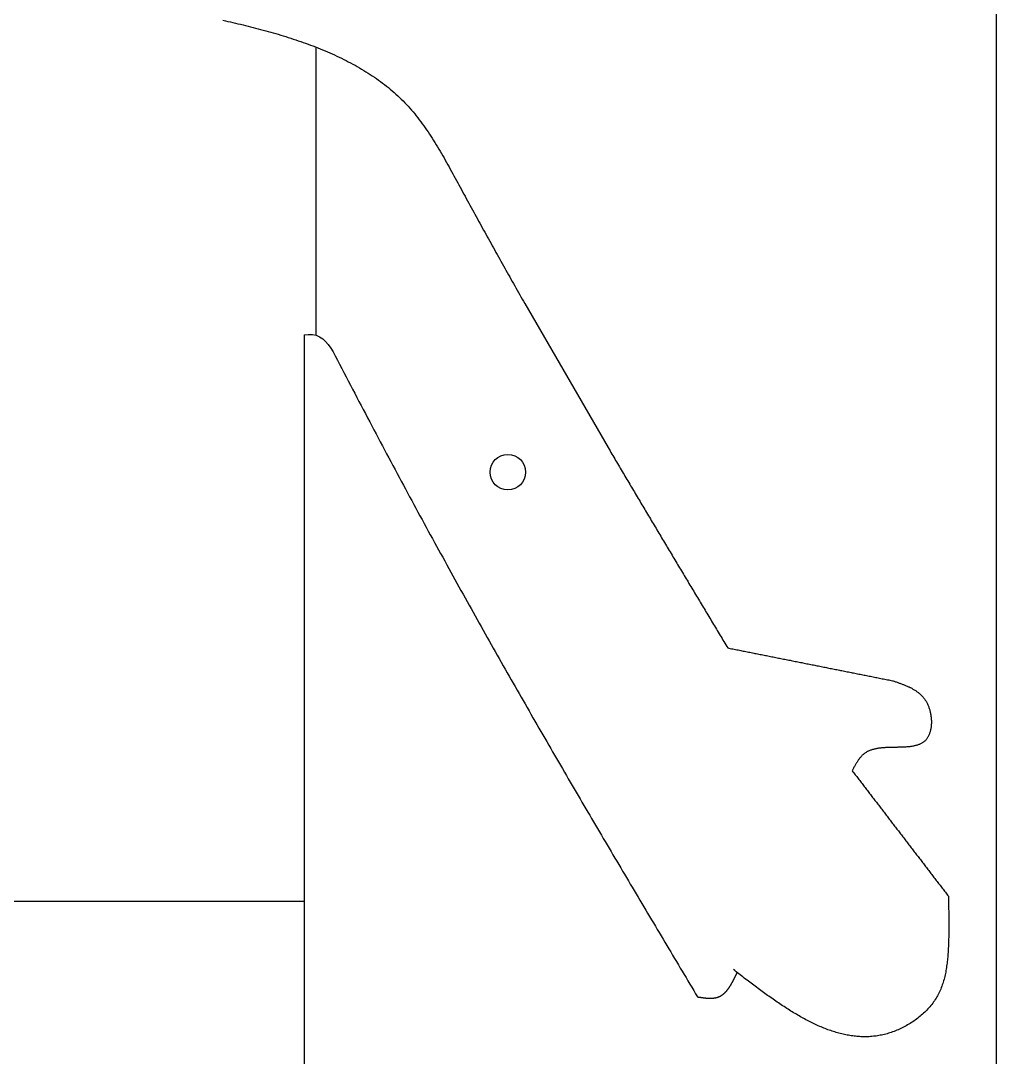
# Model space of a CAD drawing. Header units: millimetres. Extents: x 289 to 9778, y -894 to 6380.
# Drawn here: x 7741.1 to 8016, y -609.1 to -317.2 of the extents above; entities that cross this region are included whole.
import ezdxf

# ---------------------------------------------------------------- set-up
doc = ezdxf.new("R2010")
doc.units = ezdxf.units.MM
doc.layers.add('RANGO', color=6, linetype='Continuous')

msp = doc.modelspace()

# ---------------------------------------------------------------- linework, layer by layer
for p, q in [((7824.32, -405.81), (7824.32, -324.69)), ((7883.11, -396.87), (7906.62, -437.46)), ((7820.95, -405.71), (7820.95, -766.84)), ((7632.7, -565.16), (7820.95, -565.16))]:
    msp.add_line(p, q)
msp.add_lwpolyline([(7446, 6.01), (8016, 6.01), (8016, -893.99), (7446, -893.99)], close=True)
for points in [[(7798.07, -317.11, 0), (7798.78, -317.27, 0), (7799.48, -317.42, 0), (7800.19, -317.58, 0), (7800.9, -317.74, 0), (7801.6, -317.91, 0), (7802.31, -318.07, 0), (7803.02, -318.24, 0), (7803.73, -318.41, 0), (7804.44, -318.58, 0), (7805.15, -318.76, 0), (7805.86, -318.93, 0), (7806.57, -319.11, 0), (7807.28, -319.3, 0), (7807.99, -319.48, 0), (7808.7, -319.67, 0), (7809.41, -319.86, 0), (7810.12, -320.05, 0), (7810.83, -320.25, 0), (7811.54, -320.45, 0), (7812.25, -320.65, 0), (7812.96, -320.85, 0), (7813.67, -321.06, 0), (7814.37, -321.27, 0), (7815.08, -321.49, 0), (7815.78, -321.71, 0), (7816.49, -321.93, 0), (7817.19, -322.15, 0), (7817.89, -322.38, 0), (7818.59, -322.61, 0), (7819.29, -322.85, 0), (7819.99, -323.09, 0), (7820.68, -323.33, 0), (7821.38, -323.58, 0), (7822.07, -323.83, 0), (7822.76, -324.09, 0), (7823.44, -324.35, 0), (7824.13, -324.61, 0), (7824.81, -324.88, 0), (7825.49, -325.15, 0), (7826.17, -325.43, 0), (7826.84, -325.71, 0), (7827.51, -325.99, 0), (7828.18, -326.28, 0), (7828.84, -326.58, 0), (7829.51, -326.88, 0), (7830.16, -327.18, 0), (7830.82, -327.49, 0), (7831.47, -327.8, 0), (7832.12, -328.12, 0), (7832.76, -328.45, 0), (7833.4, -328.78, 0), (7834.04, -329.11, 0), (7834.67, -329.45, 0), (7835.3, -329.79, 0), (7835.92, -330.14, 0), (7836.54, -330.5, 0), (7837.16, -330.86, 0), (7837.77, -331.23, 0), (7838.37, -331.6, 0), (7838.97, -331.98, 0), (7839.57, -332.36, 0), (7840.16, -332.75, 0), (7840.74, -333.14, 0), (7841.32, -333.54, 0), (7841.9, -333.95, 0), (7842.47, -334.36, 0), (7843.03, -334.78, 0), (7843.59, -335.21, 0), (7844.14, -335.64, 0), (7844.69, -336.08, 0), (7845.23, -336.52, 0), (7845.76, -336.98, 0), (7846.29, -337.43, 0), (7846.81, -337.9, 0), (7847.33, -338.37, 0), (7847.83, -338.85, 0), (7848.33, -339.33, 0), (7848.83, -339.82, 0), (7849.32, -340.32, 0), (7849.8, -340.83, 0), (7850.27, -341.34, 0), (7850.74, -341.86, 0), (7851.2, -342.39, 0), (7851.65, -342.92, 0), (7852.1, -343.46, 0), (7852.54, -344, 0), (7852.98, -344.55, 0), (7853.41, -345.11, 0), (7853.83, -345.67, 0), (7854.25, -346.24, 0), (7854.66, -346.81, 0), (7855.07, -347.39, 0), (7855.47, -347.97, 0), (7855.87, -348.56, 0), (7856.27, -349.15, 0), (7856.66, -349.74, 0), (7857.04, -350.34, 0), (7857.43, -350.94, 0), (7857.81, -351.55, 0), (7858.18, -352.16, 0), (7858.55, -352.77, 0), (7858.92, -353.39, 0), (7859.29, -354.01, 0), (7859.65, -354.63, 0), (7860.01, -355.25, 0), (7860.37, -355.88, 0), (7860.73, -356.51, 0), (7861.08, -357.14, 0), (7861.44, -357.77, 0), (7861.79, -358.4, 0), (7862.14, -359.03, 0), (7862.49, -359.67, 0), (7862.84, -360.31, 0), (7863.18, -360.94, 0), (7863.53, -361.58, 0), (7863.87, -362.22, 0), (7864.22, -362.85, 0), (7864.57, -363.49, 0), (7864.91, -364.13, 0), (7865.26, -364.77, 0), (7865.6, -365.4, 0), (7865.95, -366.04, 0), (7866.3, -366.67, 0), (7866.64, -367.31, 0), (7866.99, -367.95, 0), (7867.34, -368.58, 0), (7867.68, -369.21, 0), (7868.03, -369.85, 0), (7868.38, -370.48, 0), (7868.73, -371.12, 0), (7869.07, -371.75, 0), (7869.42, -372.38, 0), (7869.77, -373.02, 0), (7870.12, -373.65, 0), (7870.47, -374.28, 0), (7870.82, -374.91, 0), (7871.16, -375.55, 0), (7871.51, -376.18, 0), (7871.86, -376.81, 0), (7872.21, -377.44, 0), (7872.56, -378.07, 0), (7872.91, -378.7, 0), (7873.26, -379.33, 0), (7873.61, -379.96, 0), (7873.96, -380.59, 0), (7874.31, -381.22, 0), (7874.66, -381.85, 0), (7875.01, -382.48, 0), (7875.36, -383.11, 0), (7875.71, -383.73, 0), (7876.06, -384.36, 0), (7876.41, -384.99, 0), (7876.76, -385.62, 0), (7877.12, -386.24, 0), (7877.47, -386.87, 0), (7877.82, -387.5, 0), (7878.17, -388.12, 0), (7878.52, -388.75, 0), (7878.87, -389.38, 0), (7879.23, -390, 0), (7879.58, -390.63, 0), (7879.93, -391.25, 0), (7880.28, -391.88, 0), (7880.63, -392.5, 0), (7880.99, -393.13, 0), (7881.34, -393.75, 0), (7881.69, -394.38, 0), (7882.05, -395, 0), (7882.4, -395.62, 0), (7882.75, -396.25, 0), (7883.11, -396.87, 0)], [(7820.94, -405.71, 0), (7822.13, -405.62, 0), (7823.27, -405.63, 0), (7824.33, -405.81, 0), (7825.3, -406.21, 0), (7826.18, -406.79, 0), (7826.99, -407.54, 0), (7827.74, -408.42, 0), (7828.44, -409.42, 0), (7829.1, -410.5, 0), (7829.73, -411.64, 0), (7830.35, -412.81, 0), (7830.96, -413.98, 0), (7831.57, -415.16, 0), (7832.18, -416.33, 0), (7832.78, -417.5, 0), (7833.39, -418.67, 0), (7834, -419.83, 0), (7834.6, -420.99, 0), (7835.21, -422.15, 0), (7835.81, -423.3, 0), (7836.41, -424.46, 0), (7837.02, -425.61, 0), (7837.62, -426.75, 0), (7838.22, -427.89, 0), (7838.82, -429.03, 0), (7839.42, -430.17, 0), (7840.02, -431.31, 0), (7840.62, -432.44, 0), (7841.21, -433.57, 0), (7841.81, -434.69, 0), (7842.41, -435.82, 0), (7843, -436.94, 0), (7843.6, -438.06, 0), (7844.19, -439.17, 0), (7844.78, -440.29, 0), (7845.38, -441.4, 0), (7845.97, -442.5, 0), (7846.56, -443.61, 0), (7847.15, -444.71, 0), (7847.74, -445.81, 0), (7848.33, -446.91, 0), (7848.92, -448, 0), (7849.51, -449.09, 0), (7850.09, -450.18, 0), (7850.68, -451.27, 0), (7851.27, -452.35, 0), (7851.85, -453.44, 0), (7852.44, -454.52, 0), (7853.02, -455.59, 0), (7853.6, -456.67, 0), (7854.19, -457.74, 0), (7854.77, -458.81, 0), (7855.35, -459.88, 0), (7855.93, -460.94, 0), (7856.51, -462.01, 0), (7857.09, -463.07, 0), (7857.67, -464.13, 0), (7858.25, -465.18, 0), (7858.83, -466.24, 0), (7859.41, -467.29, 0), (7859.99, -468.34, 0), (7860.56, -469.38, 0), (7861.14, -470.43, 0), (7861.71, -471.47, 0), (7862.29, -472.51, 0), (7862.86, -473.55, 0), (7863.44, -474.59, 0), (7864.01, -475.62, 0), (7864.58, -476.65, 0), (7865.15, -477.68, 0), (7865.73, -478.71, 0), (7866.3, -479.74, 0), (7866.87, -480.76, 0), (7867.44, -481.78, 0), (7868.01, -482.8, 0), (7868.58, -483.82, 0), (7869.15, -484.84, 0), (7869.71, -485.85, 0), (7870.28, -486.86, 0), (7870.85, -487.87, 0), (7871.42, -488.88, 0), (7871.98, -489.89, 0), (7872.55, -490.89, 0), (7873.11, -491.89, 0), (7873.68, -492.9, 0), (7874.24, -493.89, 0), (7874.81, -494.89, 0), (7875.37, -495.89, 0), (7875.93, -496.88, 0), (7876.5, -497.87, 0), (7877.06, -498.86, 0), (7877.62, -499.85, 0), (7878.18, -500.84, 0), (7878.74, -501.83, 0), (7879.3, -502.81, 0), (7879.86, -503.79, 0), (7880.42, -504.77, 0), (7880.98, -505.75, 0), (7881.54, -506.73, 0), (7882.1, -507.7, 0), (7882.66, -508.68, 0), (7883.21, -509.65, 0), (7883.77, -510.62, 0), (7884.33, -511.59, 0), (7884.88, -512.56, 0), (7885.44, -513.53, 0), (7886, -514.49, 0), (7886.55, -515.45, 0), (7887.11, -516.42, 0), (7887.66, -517.38, 0), (7888.22, -518.34, 0), (7888.77, -519.3, 0), (7889.32, -520.25, 0), (7889.88, -521.21, 0), (7890.43, -522.16, 0), (7890.98, -523.11, 0), (7891.54, -524.07, 0), (7892.09, -525.02, 0), (7892.64, -525.97, 0), (7893.19, -526.91, 0), (7893.74, -527.86, 0), (7894.29, -528.81, 0), (7894.84, -529.75, 0), (7895.39, -530.69, 0), (7895.94, -531.64, 0), (7896.49, -532.58, 0), (7897.04, -533.52, 0), (7897.59, -534.46, 0), (7898.14, -535.39, 0), (7898.69, -536.33, 0), (7899.24, -537.27, 0), (7899.78, -538.2, 0), (7900.33, -539.13, 0), (7900.88, -540.07, 0), (7901.43, -541, 0), (7901.97, -541.93, 0), (7902.52, -542.86, 0), (7903.07, -543.79, 0), (7903.61, -544.71, 0), (7904.16, -545.64, 0), (7904.71, -546.57, 0), (7905.25, -547.49, 0), (7905.8, -548.42, 0), (7906.34, -549.34, 0), (7906.89, -550.26, 0), (7907.43, -551.19, 0), (7907.98, -552.11, 0), (7908.52, -553.03, 0), (7909.06, -553.95, 0), (7909.61, -554.87, 0), (7910.15, -555.79, 0), (7910.7, -556.7, 0), (7911.24, -557.62, 0), (7911.78, -558.54, 0), (7912.33, -559.45, 0), (7912.87, -560.37, 0), (7913.41, -561.28, 0), (7913.95, -562.2, 0), (7914.5, -563.11, 0), (7915.04, -564.02, 0), (7915.58, -564.94, 0), (7916.12, -565.85, 0), (7916.67, -566.76, 0), (7917.21, -567.67, 0), (7917.75, -568.58, 0), (7918.29, -569.49, 0), (7918.83, -570.4, 0), (7919.38, -571.31, 0), (7919.92, -572.22, 0), (7920.46, -573.13, 0), (7921, -574.03, 0), (7921.54, -574.94, 0), (7922.08, -575.85, 0), (7922.62, -576.76, 0), (7923.16, -577.66, 0), (7923.7, -578.57, 0), (7924.24, -579.48, 0), (7924.79, -580.38, 0), (7925.33, -581.29, 0), (7925.87, -582.19, 0), (7926.41, -583.1, 0), (7926.95, -584, 0), (7927.49, -584.91, 0), (7928.03, -585.81, 0), (7928.57, -586.72, 0), (7929.11, -587.62, 0), (7929.65, -588.53, 0), (7930.19, -589.43, 0), (7930.73, -590.34, 0), (7931.27, -591.24, 0), (7931.81, -592.15, 0)], [(7906.62, -437.46, 0), (7906.89, -437.91, 0), (7907.15, -438.35, 0), (7907.41, -438.8, 0), (7907.68, -439.25, 0), (7907.94, -439.7, 0), (7908.2, -440.14, 0), (7908.47, -440.59, 0), (7908.73, -441.04, 0), (7909, -441.48, 0), (7909.26, -441.93, 0), (7909.52, -442.37, 0), (7909.79, -442.82, 0), (7910.05, -443.27, 0), (7910.32, -443.71, 0), (7910.58, -444.16, 0), (7910.84, -444.61, 0), (7911.11, -445.05, 0), (7911.37, -445.5, 0), (7911.64, -445.94, 0), (7911.9, -446.39, 0), (7912.17, -446.84, 0), (7912.43, -447.28, 0), (7912.69, -447.73, 0), (7912.96, -448.17, 0), (7913.22, -448.62, 0), (7913.49, -449.06, 0), (7913.75, -449.51, 0), (7914.02, -449.95, 0), (7914.28, -450.4, 0), (7914.55, -450.85, 0), (7914.81, -451.29, 0), (7915.07, -451.74, 0), (7915.34, -452.18, 0), (7915.6, -452.63, 0), (7915.87, -453.07, 0), (7916.13, -453.52, 0), (7916.4, -453.96, 0), (7916.66, -454.41, 0), (7916.93, -454.85, 0), (7917.19, -455.3, 0), (7917.46, -455.74, 0), (7917.72, -456.18, 0), (7917.99, -456.63, 0), (7918.25, -457.07, 0), (7918.52, -457.52, 0), (7918.78, -457.96, 0), (7919.05, -458.41, 0), (7919.31, -458.85, 0), (7919.58, -459.3, 0), (7919.84, -459.74, 0), (7920.11, -460.18, 0), (7920.37, -460.63, 0), (7920.64, -461.07, 0), (7920.9, -461.52, 0), (7921.17, -461.96, 0), (7921.44, -462.4, 0), (7921.7, -462.85, 0), (7921.97, -463.29, 0), (7922.23, -463.74, 0), (7922.5, -464.18, 0), (7922.76, -464.62, 0), (7923.03, -465.07, 0), (7923.29, -465.51, 0), (7923.56, -465.96, 0), (7923.82, -466.4, 0), (7924.09, -466.84, 0), (7924.35, -467.29, 0), (7924.62, -467.73, 0), (7924.89, -468.17, 0), (7925.15, -468.62, 0), (7925.42, -469.06, 0), (7925.68, -469.5, 0), (7925.95, -469.95, 0), (7926.21, -470.39, 0), (7926.48, -470.83, 0), (7926.75, -471.28, 0), (7927.01, -471.72, 0), (7927.28, -472.16, 0), (7927.54, -472.61, 0), (7927.81, -473.05, 0), (7928.07, -473.49, 0), (7928.34, -473.94, 0), (7928.61, -474.38, 0), (7928.87, -474.82, 0), (7929.14, -475.27, 0), (7929.4, -475.71, 0), (7929.67, -476.15, 0), (7929.93, -476.6, 0), (7930.2, -477.04, 0), (7930.47, -477.48, 0), (7930.73, -477.92, 0), (7931, -478.37, 0), (7931.26, -478.81, 0), (7931.53, -479.25, 0), (7931.8, -479.7, 0), (7932.06, -480.14, 0), (7932.33, -480.58, 0), (7932.59, -481.02, 0), (7932.86, -481.47, 0), (7933.13, -481.91, 0), (7933.39, -482.35, 0), (7933.66, -482.8, 0), (7933.92, -483.24, 0), (7934.19, -483.68, 0), (7934.46, -484.12, 0), (7934.72, -484.57, 0), (7934.99, -485.01, 0), (7935.25, -485.45, 0), (7935.52, -485.89, 0), (7935.79, -486.34, 0), (7936.05, -486.78, 0), (7936.32, -487.22, 0), (7936.58, -487.66, 0), (7936.85, -488.11, 0), (7937.12, -488.55, 0), (7937.38, -488.99, 0), (7937.65, -489.43, 0), (7937.91, -489.88, 0), (7938.18, -490.32, 0), (7938.45, -490.76, 0), (7938.71, -491.21, 0), (7938.98, -491.65, 0), (7939.24, -492.09, 0), (7939.51, -492.53, 0), (7939.78, -492.98, 0), (7940.04, -493.42, 0), (7940.31, -493.86, 0)], [(7940.31, -493.86, 0), (7940.67, -493.93, 0), (7941.04, -494.01, 0), (7941.41, -494.08, 0), (7941.77, -494.15, 0), (7942.14, -494.22, 0), (7942.5, -494.3, 0), (7942.87, -494.37, 0), (7943.24, -494.44, 0), (7943.6, -494.52, 0), (7943.97, -494.59, 0), (7944.33, -494.66, 0), (7944.7, -494.73, 0), (7945.07, -494.81, 0), (7945.43, -494.88, 0), (7945.8, -494.95, 0), (7946.16, -495.02, 0), (7946.53, -495.1, 0), (7946.89, -495.17, 0), (7947.26, -495.24, 0), (7947.63, -495.32, 0), (7947.99, -495.39, 0), (7948.36, -495.46, 0), (7948.72, -495.53, 0), (7949.09, -495.61, 0), (7949.46, -495.68, 0), (7949.82, -495.75, 0), (7950.19, -495.82, 0), (7950.55, -495.9, 0), (7950.92, -495.97, 0), (7951.28, -496.04, 0), (7951.65, -496.12, 0), (7952.02, -496.19, 0), (7952.38, -496.26, 0), (7952.75, -496.33, 0), (7953.11, -496.41, 0), (7953.48, -496.48, 0), (7953.85, -496.55, 0), (7954.21, -496.63, 0), (7954.58, -496.7, 0), (7954.94, -496.77, 0), (7955.31, -496.84, 0), (7955.68, -496.92, 0), (7956.04, -496.99, 0), (7956.41, -497.06, 0), (7956.77, -497.13, 0), (7957.14, -497.21, 0), (7957.5, -497.28, 0), (7957.87, -497.35, 0), (7958.24, -497.43, 0), (7958.6, -497.5, 0), (7958.97, -497.57, 0), (7959.33, -497.64, 0), (7959.7, -497.72, 0), (7960.07, -497.79, 0), (7960.43, -497.86, 0), (7960.8, -497.93, 0), (7961.16, -498.01, 0), (7961.53, -498.08, 0), (7961.9, -498.15, 0), (7962.26, -498.23, 0), (7962.63, -498.3, 0), (7962.99, -498.37, 0), (7963.36, -498.44, 0), (7963.72, -498.52, 0), (7964.09, -498.59, 0), (7964.46, -498.66, 0), (7964.82, -498.74, 0), (7965.19, -498.81, 0), (7965.55, -498.88, 0), (7965.92, -498.95, 0), (7966.29, -499.03, 0), (7966.65, -499.1, 0), (7967.02, -499.17, 0), (7967.38, -499.24, 0), (7967.75, -499.32, 0), (7968.11, -499.39, 0), (7968.48, -499.46, 0), (7968.85, -499.54, 0), (7969.21, -499.61, 0), (7969.58, -499.68, 0), (7969.94, -499.75, 0), (7970.31, -499.83, 0), (7970.68, -499.9, 0), (7971.04, -499.97, 0), (7971.41, -500.04, 0), (7971.77, -500.12, 0), (7972.14, -500.19, 0), (7972.51, -500.26, 0), (7972.87, -500.34, 0), (7973.24, -500.41, 0), (7973.6, -500.48, 0), (7973.97, -500.55, 0), (7974.33, -500.63, 0), (7974.7, -500.7, 0), (7975.07, -500.77, 0), (7975.43, -500.85, 0), (7975.8, -500.92, 0), (7976.16, -500.99, 0), (7976.53, -501.06, 0), (7976.9, -501.14, 0), (7977.26, -501.21, 0), (7977.63, -501.28, 0), (7977.99, -501.35, 0), (7978.36, -501.43, 0), (7978.73, -501.5, 0), (7979.09, -501.57, 0), (7979.46, -501.65, 0), (7979.82, -501.72, 0), (7980.19, -501.79, 0), (7980.55, -501.86, 0), (7980.92, -501.94, 0), (7981.29, -502.01, 0), (7981.65, -502.08, 0), (7982.02, -502.15, 0), (7982.38, -502.23, 0), (7982.75, -502.3, 0), (7983.12, -502.37, 0), (7983.48, -502.45, 0), (7983.85, -502.52, 0), (7984.21, -502.59, 0), (7984.58, -502.66, 0), (7984.95, -502.74, 0), (7985.31, -502.81, 0), (7985.68, -502.88, 0), (7986.04, -502.96, 0), (7986.41, -503.03, 0), (7986.77, -503.1, 0)], [(7986.77, -503.1, 0), (7986.98, -503.17, 0), (7987.19, -503.24, 0), (7987.4, -503.31, 0), (7987.6, -503.38, 0), (7987.81, -503.45, 0), (7988.02, -503.52, 0), (7988.22, -503.59, 0), (7988.43, -503.67, 0), (7988.64, -503.74, 0), (7988.84, -503.81, 0), (7989.04, -503.89, 0), (7989.25, -503.96, 0), (7989.45, -504.04, 0), (7989.65, -504.12, 0), (7989.85, -504.19, 0), (7990.05, -504.27, 0), (7990.25, -504.35, 0), (7990.45, -504.43, 0), (7990.64, -504.52, 0), (7990.84, -504.6, 0), (7991.03, -504.69, 0), (7991.22, -504.78, 0), (7991.41, -504.86, 0), (7991.6, -504.96, 0), (7991.79, -505.05, 0), (7991.97, -505.14, 0), (7992.16, -505.24, 0), (7992.34, -505.34, 0), (7992.52, -505.44, 0), (7992.7, -505.54, 0), (7992.87, -505.65, 0), (7993.05, -505.76, 0), (7993.22, -505.87, 0), (7993.39, -505.98, 0), (7993.56, -506.1, 0), (7993.72, -506.21, 0), (7993.88, -506.34, 0), (7994.04, -506.46, 0), (7994.2, -506.59, 0), (7994.35, -506.72, 0), (7994.51, -506.85, 0), (7994.66, -506.98, 0), (7994.8, -507.12, 0), (7994.94, -507.27, 0), (7995.08, -507.41, 0), (7995.22, -507.56, 0), (7995.36, -507.71, 0), (7995.49, -507.87, 0), (7995.61, -508.03, 0), (7995.74, -508.19, 0), (7995.86, -508.36, 0), (7995.98, -508.53, 0), (7996.09, -508.71, 0), (7996.2, -508.89, 0), (7996.31, -509.07, 0), (7996.41, -509.26, 0), (7996.51, -509.45, 0), (7996.6, -509.65, 0), (7996.7, -509.85, 0), (7996.78, -510.05, 0), (7996.87, -510.25, 0), (7996.95, -510.46, 0), (7997.02, -510.67, 0), (7997.1, -510.89, 0), (7997.16, -511.1, 0), (7997.23, -511.32, 0), (7997.29, -511.54, 0), (7997.34, -511.76, 0), (7997.4, -511.98, 0), (7997.45, -512.21, 0), (7997.49, -512.43, 0), (7997.53, -512.66, 0), (7997.57, -512.89, 0), (7997.6, -513.11, 0), (7997.63, -513.34, 0), (7997.65, -513.57, 0), (7997.67, -513.8, 0), (7997.69, -514.03, 0), (7997.7, -514.26, 0), (7997.7, -514.48, 0), (7997.71, -514.71, 0), (7997.71, -514.94, 0), (7997.7, -515.16, 0), (7997.69, -515.38, 0), (7997.67, -515.61, 0), (7997.66, -515.83, 0), (7997.63, -516.04, 0), (7997.61, -516.26, 0), (7997.57, -516.47, 0), (7997.54, -516.69, 0), (7997.5, -516.89, 0), (7997.45, -517.1, 0), (7997.4, -517.3, 0), (7997.35, -517.5, 0), (7997.29, -517.7, 0), (7997.22, -517.89, 0), (7997.15, -518.08, 0), (7997.08, -518.26, 0), (7997, -518.44, 0), (7996.92, -518.62, 0), (7996.84, -518.79, 0), (7996.74, -518.95, 0), (7996.65, -519.12, 0), (7996.55, -519.27, 0), (7996.44, -519.42, 0), (7996.33, -519.57, 0), (7996.22, -519.71, 0), (7996.1, -519.84, 0), (7995.97, -519.97, 0), (7995.84, -520.09, 0), (7995.71, -520.21, 0), (7995.57, -520.32, 0), (7995.43, -520.42, 0), (7995.28, -520.52, 0), (7995.13, -520.62, 0), (7994.97, -520.71, 0), (7994.82, -520.8, 0), (7994.65, -520.88, 0), (7994.49, -520.96, 0), (7994.32, -521.03, 0), (7994.14, -521.1, 0), (7993.97, -521.16, 0), (7993.79, -521.22, 0), (7993.6, -521.28, 0), (7993.42, -521.33, 0), (7993.23, -521.38, 0), (7993.04, -521.43, 0), (7992.84, -521.47, 0), (7992.64, -521.51, 0), (7992.44, -521.55, 0), (7992.24, -521.59, 0), (7992.04, -521.62, 0), (7991.83, -521.65, 0), (7991.62, -521.67, 0), (7991.41, -521.7, 0), (7991.19, -521.72, 0), (7990.98, -521.74, 0), (7990.76, -521.75, 0), (7990.54, -521.77, 0), (7990.32, -521.78, 0), (7990.1, -521.8, 0), (7989.88, -521.81, 0), (7989.65, -521.82, 0), (7989.43, -521.83, 0), (7989.2, -521.83, 0), (7988.97, -521.84, 0), (7988.74, -521.84, 0), (7988.51, -521.85, 0), (7988.28, -521.85, 0), (7988.05, -521.86, 0), (7987.82, -521.86, 0), (7987.59, -521.86, 0), (7987.36, -521.87, 0), (7987.12, -521.87, 0), (7986.89, -521.88, 0), (7986.66, -521.88, 0), (7986.43, -521.88, 0), (7986.2, -521.89, 0), (7985.96, -521.9, 0), (7985.73, -521.9, 0), (7985.5, -521.91, 0), (7985.27, -521.92, 0), (7985.04, -521.93, 0), (7984.81, -521.94, 0), (7984.59, -521.96, 0), (7984.36, -521.97, 0), (7984.13, -521.99, 0), (7983.91, -522.01, 0), (7983.69, -522.03, 0), (7983.47, -522.05, 0), (7983.25, -522.08, 0), (7983.03, -522.1, 0), (7982.81, -522.13, 0), (7982.6, -522.17, 0), (7982.38, -522.2, 0), (7982.17, -522.24, 0), (7981.96, -522.28, 0), (7981.76, -522.33, 0), (7981.55, -522.38, 0), (7981.35, -522.43, 0), (7981.15, -522.48, 0), (7980.96, -522.54, 0), (7980.76, -522.61, 0), (7980.57, -522.67, 0), (7980.38, -522.74, 0), (7980.2, -522.82, 0), (7980.02, -522.9, 0), (7979.84, -522.98, 0), (7979.66, -523.07, 0), (7979.49, -523.17, 0), (7979.32, -523.27, 0), (7979.16, -523.37, 0), (7979, -523.48, 0), (7978.84, -523.59, 0), (7978.69, -523.71, 0), (7978.54, -523.84, 0), (7978.39, -523.97, 0), (7978.25, -524.1, 0), (7978.11, -524.24, 0), (7977.97, -524.38, 0), (7977.84, -524.53, 0), (7977.71, -524.68, 0), (7977.58, -524.83, 0), (7977.45, -524.99, 0), (7977.33, -525.15, 0), (7977.21, -525.32, 0), (7977.09, -525.49, 0), (7976.98, -525.66, 0), (7976.86, -525.83, 0), (7976.75, -526.01, 0), (7976.64, -526.19, 0), (7976.53, -526.37, 0), (7976.42, -526.55, 0), (7976.31, -526.73, 0), (7976.21, -526.92, 0), (7976.1, -527.11, 0), (7976, -527.3, 0), (7975.9, -527.48, 0), (7975.8, -527.68, 0), (7975.69, -527.87, 0), (7975.59, -528.06, 0), (7975.49, -528.25, 0), (7975.39, -528.44, 0)], [(7975.39, -528.44, 0), (7975.6, -528.72, 0), (7975.82, -529, 0), (7976.03, -529.28, 0), (7976.24, -529.56, 0), (7976.46, -529.83, 0), (7976.67, -530.11, 0), (7976.88, -530.39, 0), (7977.1, -530.67, 0), (7977.31, -530.95, 0), (7977.53, -531.22, 0), (7977.74, -531.5, 0), (7977.95, -531.78, 0), (7978.17, -532.06, 0), (7978.38, -532.34, 0), (7978.59, -532.62, 0), (7978.81, -532.89, 0), (7979.02, -533.17, 0), (7979.23, -533.45, 0), (7979.45, -533.73, 0), (7979.66, -534.01, 0), (7979.87, -534.28, 0), (7980.09, -534.56, 0), (7980.3, -534.84, 0), (7980.51, -535.12, 0), (7980.73, -535.4, 0), (7980.94, -535.68, 0), (7981.15, -535.95, 0), (7981.37, -536.23, 0), (7981.58, -536.51, 0), (7981.79, -536.79, 0), (7982.01, -537.07, 0), (7982.22, -537.34, 0), (7982.43, -537.62, 0), (7982.65, -537.9, 0), (7982.86, -538.18, 0), (7983.07, -538.46, 0), (7983.29, -538.74, 0), (7983.5, -539.01, 0), (7983.71, -539.29, 0), (7983.93, -539.57, 0), (7984.14, -539.85, 0), (7984.36, -540.13, 0), (7984.57, -540.4, 0), (7984.78, -540.68, 0), (7985, -540.96, 0), (7985.21, -541.24, 0), (7985.42, -541.52, 0), (7985.64, -541.8, 0), (7985.85, -542.07, 0), (7986.06, -542.35, 0), (7986.28, -542.63, 0), (7986.49, -542.91, 0), (7986.7, -543.19, 0), (7986.92, -543.46, 0), (7987.13, -543.74, 0), (7987.34, -544.02, 0), (7987.56, -544.3, 0), (7987.77, -544.58, 0), (7987.98, -544.86, 0), (7988.2, -545.13, 0), (7988.41, -545.41, 0), (7988.62, -545.69, 0), (7988.84, -545.97, 0), (7989.05, -546.25, 0), (7989.26, -546.52, 0), (7989.48, -546.8, 0), (7989.69, -547.08, 0), (7989.9, -547.36, 0), (7990.12, -547.64, 0), (7990.33, -547.92, 0), (7990.54, -548.19, 0), (7990.76, -548.47, 0), (7990.97, -548.75, 0), (7991.19, -549.03, 0), (7991.4, -549.31, 0), (7991.61, -549.58, 0), (7991.83, -549.86, 0), (7992.04, -550.14, 0), (7992.25, -550.42, 0), (7992.47, -550.7, 0), (7992.68, -550.98, 0), (7992.89, -551.25, 0), (7993.11, -551.53, 0), (7993.32, -551.81, 0), (7993.53, -552.09, 0), (7993.75, -552.37, 0), (7993.96, -552.64, 0), (7994.17, -552.92, 0), (7994.39, -553.2, 0), (7994.6, -553.48, 0), (7994.81, -553.76, 0), (7995.03, -554.04, 0), (7995.24, -554.31, 0), (7995.45, -554.59, 0), (7995.67, -554.87, 0), (7995.88, -555.15, 0), (7996.09, -555.43, 0), (7996.31, -555.7, 0), (7996.52, -555.98, 0), (7996.73, -556.26, 0), (7996.95, -556.54, 0), (7997.16, -556.82, 0), (7997.37, -557.1, 0), (7997.59, -557.37, 0), (7997.8, -557.65, 0), (7998.02, -557.93, 0), (7998.23, -558.21, 0), (7998.44, -558.49, 0), (7998.66, -558.76, 0), (7998.87, -559.04, 0), (7999.08, -559.32, 0), (7999.3, -559.6, 0), (7999.51, -559.88, 0), (7999.72, -560.16, 0), (7999.94, -560.43, 0), (8000.15, -560.71, 0), (8000.36, -560.99, 0), (8000.58, -561.27, 0), (8000.79, -561.55, 0), (8001, -561.82, 0), (8001.22, -562.1, 0), (8001.43, -562.38, 0), (8001.64, -562.66, 0), (8001.86, -562.94, 0), (8002.07, -563.22, 0), (8002.28, -563.49, 0), (8002.5, -563.77, 0)], [(8002.5, -563.77, 0), (8002.51, -564.19, 0), (8002.52, -564.6, 0), (8002.52, -565.01, 0), (8002.53, -565.42, 0), (8002.54, -565.84, 0), (8002.55, -566.25, 0), (8002.56, -566.66, 0), (8002.57, -567.08, 0), (8002.57, -567.49, 0), (8002.58, -567.91, 0), (8002.59, -568.32, 0), (8002.59, -568.73, 0), (8002.6, -569.15, 0), (8002.6, -569.56, 0), (8002.61, -569.98, 0), (8002.61, -570.39, 0), (8002.61, -570.81, 0), (8002.62, -571.23, 0), (8002.62, -571.64, 0), (8002.62, -572.06, 0), (8002.62, -572.48, 0), (8002.61, -572.89, 0), (8002.61, -573.31, 0), (8002.61, -573.73, 0), (8002.6, -574.15, 0), (8002.59, -574.57, 0), (8002.59, -574.99, 0), (8002.58, -575.41, 0), (8002.57, -575.83, 0), (8002.55, -576.25, 0), (8002.54, -576.67, 0), (8002.52, -577.1, 0), (8002.51, -577.52, 0), (8002.49, -577.94, 0), (8002.47, -578.37, 0), (8002.45, -578.79, 0), (8002.42, -579.22, 0), (8002.4, -579.64, 0), (8002.37, -580.07, 0), (8002.33, -580.49, 0), (8002.3, -580.92, 0), (8002.26, -581.34, 0), (8002.22, -581.77, 0), (8002.17, -582.19, 0), (8002.13, -582.61, 0), (8002.07, -583.04, 0), (8002.01, -583.46, 0), (8001.95, -583.88, 0), (8001.89, -584.3, 0), (8001.81, -584.71, 0), (8001.74, -585.13, 0), (8001.65, -585.54, 0), (8001.57, -585.95, 0), (8001.47, -586.36, 0), (8001.37, -586.77, 0), (8001.27, -587.17, 0), (8001.16, -587.58, 0), (8001.04, -587.98, 0), (8000.91, -588.37, 0), (8000.78, -588.77, 0), (8000.64, -589.16, 0), (8000.49, -589.55, 0), (8000.34, -589.93, 0), (8000.18, -590.31, 0), (8000.01, -590.69, 0), (7999.83, -591.06, 0), (7999.64, -591.43, 0), (7999.44, -591.8, 0), (7999.24, -592.16, 0), (7999.02, -592.52, 0), (7998.8, -592.87, 0), (7998.57, -593.22, 0), (7998.33, -593.56, 0), (7998.08, -593.9, 0), (7997.82, -594.24, 0), (7997.56, -594.57, 0), (7997.29, -594.89, 0), (7997.01, -595.21, 0), (7996.72, -595.53, 0), (7996.43, -595.84, 0), (7996.13, -596.15, 0), (7995.82, -596.45, 0), (7995.51, -596.74, 0), (7995.19, -597.03, 0), (7994.87, -597.31, 0), (7994.54, -597.59, 0), (7994.21, -597.86, 0), (7993.87, -598.13, 0), (7993.52, -598.39, 0), (7993.17, -598.65, 0), (7992.82, -598.9, 0), (7992.47, -599.14, 0), (7992.11, -599.37, 0), (7991.74, -599.61, 0), (7991.37, -599.83, 0), (7991, -600.05, 0), (7990.63, -600.26, 0), (7990.25, -600.46, 0), (7989.88, -600.66, 0), (7989.5, -600.85, 0), (7989.11, -601.04, 0), (7988.73, -601.22, 0), (7988.35, -601.39, 0), (7987.96, -601.55, 0), (7987.57, -601.71, 0), (7987.18, -601.86, 0), (7986.79, -602, 0), (7986.41, -602.14, 0), (7986.02, -602.27, 0), (7985.63, -602.39, 0), (7985.24, -602.5, 0), (7984.85, -602.61, 0), (7984.46, -602.7, 0), (7984.07, -602.8, 0), (7983.69, -602.88, 0), (7983.3, -602.96, 0), (7982.91, -603.03, 0), (7982.52, -603.09, 0), (7982.13, -603.15, 0), (7981.74, -603.2, 0), (7981.35, -603.24, 0), (7980.97, -603.28, 0), (7980.58, -603.31, 0), (7980.19, -603.34, 0), (7979.8, -603.35, 0), (7979.41, -603.36, 0), (7979.03, -603.37, 0), (7978.64, -603.37, 0), (7978.25, -603.36, 0), (7977.86, -603.35, 0), (7977.47, -603.33, 0), (7977.09, -603.3, 0), (7976.7, -603.27, 0), (7976.31, -603.23, 0), (7975.92, -603.19, 0), (7975.54, -603.14, 0), (7975.15, -603.09, 0), (7974.76, -603.03, 0), (7974.37, -602.96, 0), (7973.98, -602.89, 0), (7973.6, -602.82, 0), (7973.21, -602.73, 0), (7972.82, -602.65, 0), (7972.43, -602.56, 0), (7972.05, -602.46, 0), (7971.66, -602.36, 0), (7971.27, -602.25, 0), (7970.89, -602.14, 0), (7970.5, -602.02, 0), (7970.11, -601.9, 0), (7969.72, -601.77, 0), (7969.34, -601.64, 0), (7968.95, -601.51, 0), (7968.56, -601.37, 0), (7968.18, -601.22, 0), (7967.79, -601.07, 0), (7967.4, -600.92, 0), (7967.01, -600.76, 0), (7966.63, -600.6, 0), (7966.24, -600.43, 0), (7965.85, -600.26, 0), (7965.47, -600.09, 0), (7965.08, -599.91, 0), (7964.69, -599.73, 0), (7964.31, -599.55, 0), (7963.92, -599.36, 0), (7963.53, -599.16, 0), (7963.15, -598.97, 0), (7962.76, -598.77, 0), (7962.37, -598.56, 0), (7961.99, -598.35, 0), (7961.6, -598.14, 0), (7961.21, -597.93, 0), (7960.83, -597.71, 0), (7960.44, -597.49, 0), (7960.05, -597.27, 0), (7959.67, -597.04, 0), (7959.28, -596.81, 0), (7958.89, -596.58, 0), (7958.51, -596.35, 0), (7958.12, -596.11, 0), (7957.73, -595.87, 0), (7957.35, -595.62, 0), (7956.96, -595.38, 0), (7956.57, -595.13, 0), (7956.19, -594.88, 0), (7955.8, -594.62, 0), (7955.42, -594.37, 0), (7955.03, -594.11, 0), (7954.64, -593.85, 0), (7954.26, -593.59, 0), (7953.87, -593.32, 0), (7953.48, -593.06, 0), (7953.1, -592.79, 0), (7952.71, -592.52, 0), (7952.32, -592.25, 0), (7951.94, -591.97, 0), (7951.55, -591.7, 0), (7951.17, -591.42, 0), (7950.78, -591.14, 0), (7950.39, -590.86, 0), (7950.01, -590.58, 0), (7949.62, -590.3, 0), (7949.23, -590.01, 0), (7948.85, -589.73, 0), (7948.46, -589.44, 0), (7948.08, -589.15, 0), (7947.69, -588.87, 0), (7947.3, -588.58, 0), (7946.92, -588.29, 0), (7946.53, -587.99, 0), (7946.15, -587.7, 0), (7945.76, -587.41, 0), (7945.37, -587.12, 0), (7944.99, -586.82, 0), (7944.6, -586.53, 0), (7944.21, -586.23, 0), (7943.83, -585.94, 0), (7943.44, -585.64, 0), (7943.06, -585.34, 0), (7942.67, -585.05, 0), (7942.28, -584.75, 0), (7941.9, -584.46, 0)], [(7931.81, -592.15, 0), (7931.91, -592.16, 0), (7932.01, -592.17, 0), (7932.11, -592.19, 0), (7932.21, -592.2, 0), (7932.31, -592.22, 0), (7932.4, -592.23, 0), (7932.5, -592.25, 0), (7932.6, -592.26, 0), (7932.7, -592.28, 0), (7932.8, -592.29, 0), (7932.9, -592.3, 0), (7932.99, -592.32, 0), (7933.09, -592.33, 0), (7933.19, -592.34, 0), (7933.29, -592.35, 0), (7933.38, -592.37, 0), (7933.48, -592.38, 0), (7933.58, -592.39, 0), (7933.68, -592.4, 0), (7933.77, -592.41, 0), (7933.87, -592.42, 0), (7933.97, -592.43, 0), (7934.06, -592.44, 0), (7934.16, -592.45, 0), (7934.25, -592.46, 0), (7934.35, -592.47, 0), (7934.44, -592.47, 0), (7934.54, -592.48, 0), (7934.63, -592.49, 0), (7934.73, -592.49, 0), (7934.82, -592.5, 0), (7934.92, -592.5, 0), (7935.01, -592.5, 0), (7935.1, -592.51, 0), (7935.19, -592.51, 0), (7935.29, -592.51, 0), (7935.38, -592.51, 0), (7935.47, -592.51, 0), (7935.56, -592.51, 0), (7935.65, -592.51, 0), (7935.74, -592.51, 0), (7935.83, -592.5, 0), (7935.92, -592.5, 0), (7936.01, -592.49, 0), (7936.1, -592.49, 0), (7936.19, -592.48, 0), (7936.27, -592.47, 0), (7936.36, -592.46, 0), (7936.45, -592.45, 0), (7936.53, -592.44, 0), (7936.62, -592.43, 0), (7936.7, -592.41, 0), (7936.79, -592.4, 0), (7936.87, -592.38, 0), (7936.96, -592.37, 0), (7937.04, -592.35, 0), (7937.12, -592.33, 0), (7937.2, -592.31, 0), (7937.28, -592.29, 0), (7937.36, -592.27, 0), (7937.44, -592.24, 0), (7937.52, -592.22, 0), (7937.6, -592.19, 0), (7937.68, -592.16, 0), (7937.75, -592.13, 0), (7937.83, -592.1, 0), (7937.91, -592.07, 0), (7937.98, -592.04, 0), (7938.06, -592, 0), (7938.13, -591.97, 0), (7938.2, -591.93, 0), (7938.27, -591.89, 0), (7938.35, -591.85, 0), (7938.42, -591.81, 0), (7938.49, -591.77, 0), (7938.56, -591.72, 0), (7938.63, -591.68, 0), (7938.7, -591.63, 0), (7938.77, -591.58, 0), (7938.83, -591.54, 0), (7938.9, -591.49, 0), (7938.97, -591.44, 0), (7939.03, -591.38, 0), (7939.1, -591.33, 0), (7939.16, -591.28, 0), (7939.23, -591.22, 0), (7939.29, -591.17, 0), (7939.35, -591.11, 0), (7939.42, -591.05, 0), (7939.48, -590.99, 0), (7939.54, -590.93, 0), (7939.6, -590.87, 0), (7939.66, -590.81, 0), (7939.72, -590.75, 0), (7939.78, -590.68, 0), (7939.84, -590.62, 0), (7939.9, -590.55, 0), (7939.96, -590.48, 0), (7940.02, -590.42, 0), (7940.08, -590.35, 0), (7940.13, -590.28, 0), (7940.19, -590.21, 0), (7940.25, -590.14, 0), (7940.3, -590.07, 0), (7940.36, -589.99, 0), (7940.42, -589.92, 0), (7940.47, -589.85, 0), (7940.52, -589.77, 0), (7940.58, -589.69, 0), (7940.63, -589.62, 0), (7940.69, -589.54, 0), (7940.74, -589.46, 0), (7940.79, -589.38, 0), (7940.84, -589.31, 0), (7940.9, -589.23, 0), (7940.95, -589.15, 0), (7941, -589.06, 0), (7941.05, -588.98, 0), (7941.1, -588.9, 0), (7941.15, -588.82, 0), (7941.2, -588.73, 0), (7941.25, -588.65, 0), (7941.3, -588.57, 0), (7941.35, -588.48, 0), (7941.4, -588.39, 0), (7941.45, -588.31, 0), (7941.5, -588.22, 0), (7941.55, -588.14, 0), (7941.6, -588.05, 0), (7941.65, -587.96, 0), (7941.69, -587.87, 0), (7941.74, -587.78, 0), (7941.79, -587.69, 0), (7941.84, -587.6, 0), (7941.88, -587.51, 0), (7941.93, -587.42, 0), (7941.98, -587.33, 0), (7942.02, -587.24, 0), (7942.07, -587.15, 0), (7942.12, -587.06, 0), (7942.16, -586.97, 0), (7942.21, -586.88, 0), (7942.26, -586.78, 0), (7942.3, -586.69, 0), (7942.35, -586.6, 0), (7942.39, -586.51, 0), (7942.44, -586.41, 0), (7942.48, -586.32, 0), (7942.53, -586.23, 0), (7942.58, -586.13, 0), (7942.62, -586.04, 0), (7942.67, -585.95, 0), (7942.71, -585.85, 0), (7942.76, -585.76, 0), (7942.8, -585.66, 0), (7942.85, -585.57, 0), (7942.89, -585.48, 0), (7942.94, -585.38, 0), (7942.98, -585.29, 0)]]:
    msp.add_polyline3d(points)
at = {"layer": 'RANGO', "color": 0}
msp.add_circle((7878.34, -444.37), 5, dxfattribs=at)

doc.saveas('drawing.dxf')
